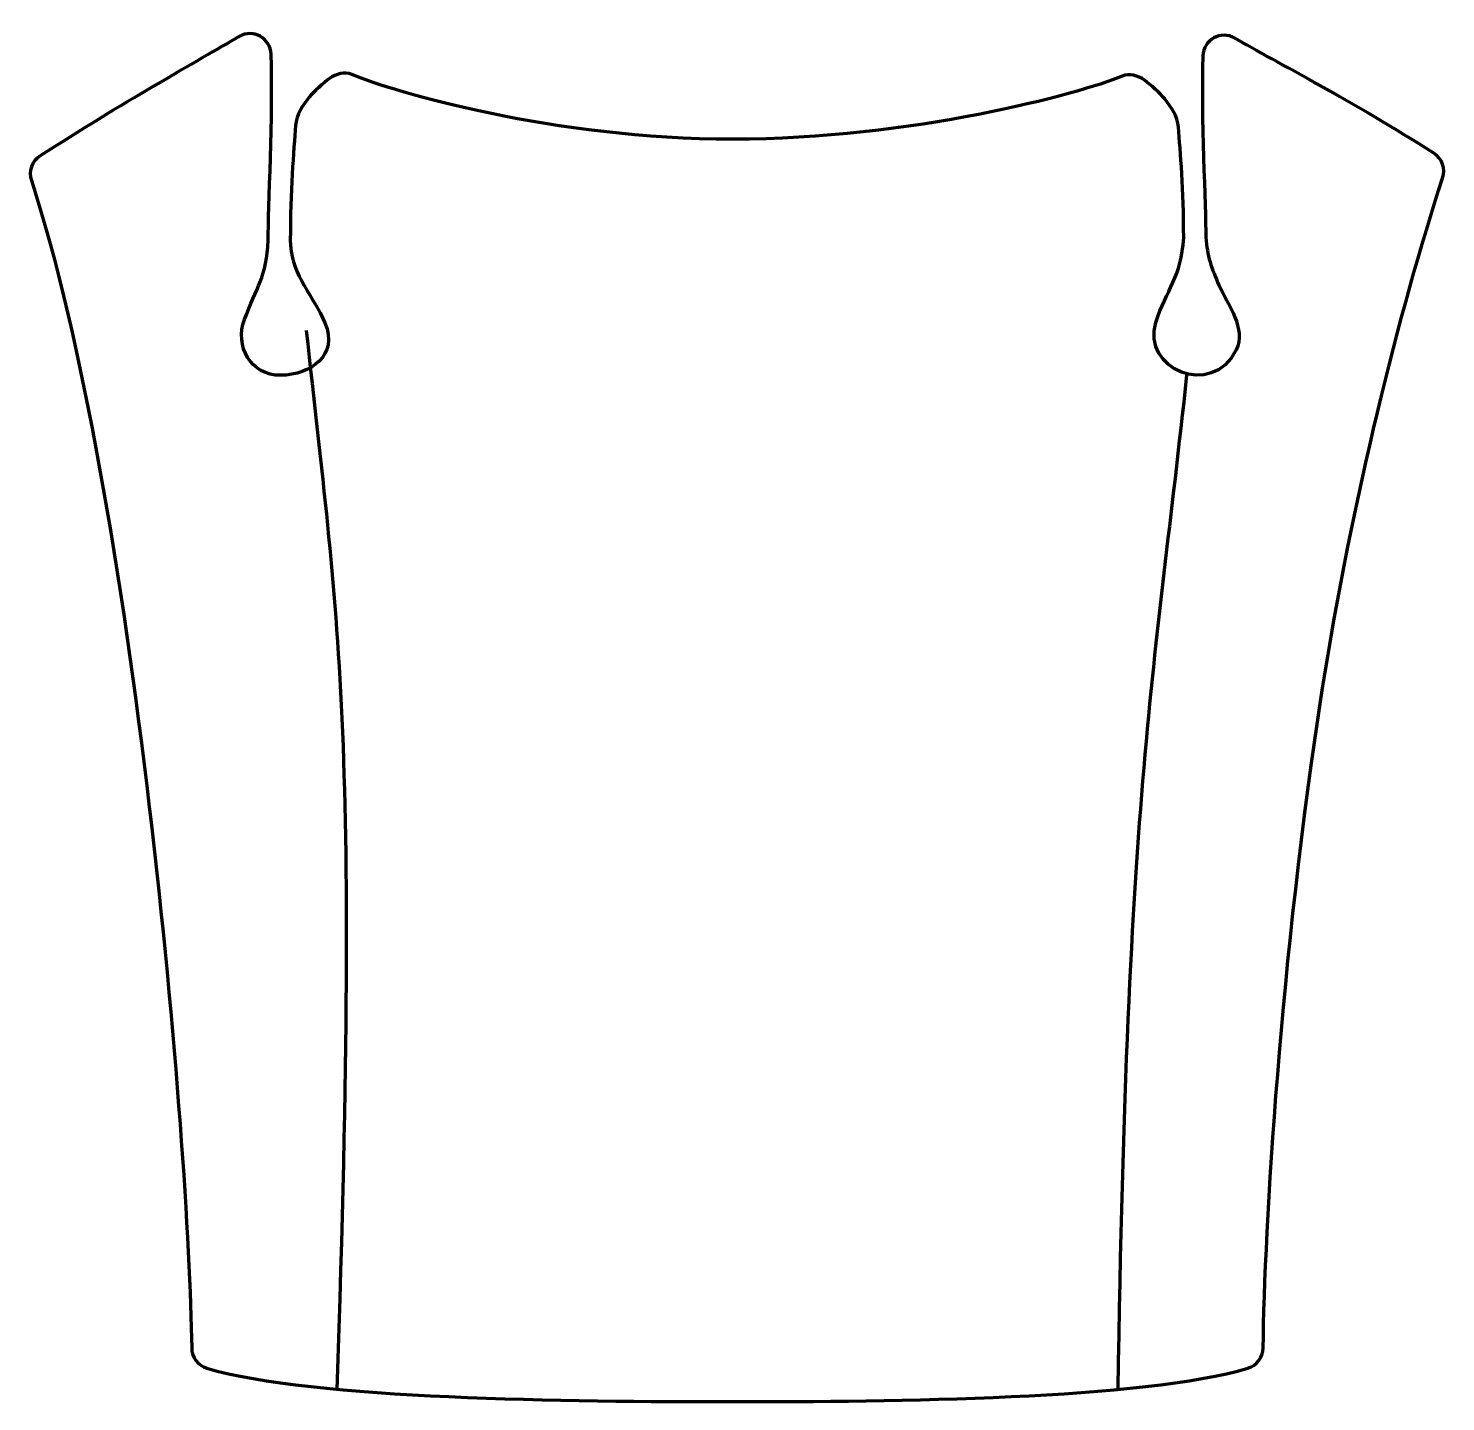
# Model space of a CAD drawing. Header units: millimetres. Extents: x -491 to -159, y 368 to 690.
import ezdxf

# ---------------------------------------------------------------- set-up
doc = ezdxf.new("R2010")
doc.units = ezdxf.units.MM
doc.header["$MEASUREMENT"] = 0
doc.layers.add('layer 1', color=7, linetype='Continuous')
doc.layers.add('layer 2', color=7, linetype='Continuous')

msp = doc.modelspace()

# ---------------------------------------------------------------- linework, layer by layer
at = {"layer": 'layer 1', "color": 12, "lineweight": 200}
msp.add_open_spline([(-326.2227, 664.2437), (-284.3649, 664.2437), (-244.8834, 674.8666), (-234.9157, 679.0364), (-234.9157, 679.0364), (-233.1169, 679.7889), (-231.2108, 679.2181), (-229.617, 678.0899), (-229.617, 678.0899), (-228.2732, 677.1381), (-225.8878, 674.9819), (-224.9088, 673.7264), (-224.9088, 673.7264), (-223.3509, 671.7286), (-221.9105, 669.6462), (-221.7105, 667.1136), (-221.7105, 667.1136), (-221.2431, 661.1816), (-220.4522, 652.479), (-220.4522, 641.1689), (-220.4522, 641.1689), (-220.949, 631.8427), (-224.5075, 629.0743), (-226.9894, 621.2498), (-226.9894, 621.2498), (-230.418, 610.4411), (-213.8512, 603.2157), (-208.173, 614.8322), (-208.173, 614.8322), (-205.7326, 619.8245), (-210.065, 625.2765), (-212.1832, 630.0447), (-212.1832, 630.0447), (-213.882, 633.8688), (-214.9777, 636.9725), (-215.2727, 641.1844), (-215.2727, 641.1844), (-215.2727, 648.2954), (-216.4206, 669.9704), (-215.9684, 683.7827), (-215.9684, 683.7827), (-215.8435, 687.587), (-211.7322, 689.8766), (-208.4641, 687.9652), (-208.4641, 687.9652), (-198.9853, 682.4213), (-180.3473, 672.9274), (-161.7792, 660.9544), (-161.7792, 660.9544), (-159.8615, 659.7176), (-159.0124, 657.3318), (-159.7197, 655.1516), (-159.7197, 655.1516), (-169.8088, 624.0613), (-180.9784, 579.6893), (-187.9433, 534.9927), (-187.9433, 534.9927), (-197.7252, 472.2201), (-201.4498, 408.8076), (-201.8184, 380.6471), (-201.8184, 380.6471), (-201.847, 378.4461), (-203.2931, 376.5143), (-205.3896, 375.8931), (-205.3896, 375.8931), (-230.0163, 368.5948), (-288.5598, 368.0505), (-326.2227, 368.0505), (-326.2227, 368.0505), (-363.8859, 368.0505), (-424.9291, 368.5948), (-449.5558, 375.8931), (-449.5558, 375.8931), (-451.6524, 376.5143), (-453.0981, 378.4461), (-453.127, 380.6471), (-453.127, 380.6471), (-453.7585, 428.8591), (-466.4669, 579.793), (-490.7257, 654.5473), (-490.7257, 654.5473), (-491.433, 656.7275), (-490.5839, 659.1133), (-488.6658, 660.3498), (-488.6658, 660.3498), (-470.0981, 672.3227), (-451.4601, 682.8189), (-441.9813, 688.3628), (-441.9813, 688.3628), (-438.7136, 690.2742), (-434.6019, 687.9846), (-434.477, 684.1803), (-434.477, 684.1803), (-434.0248, 670.368), (-435.1727, 647.6911), (-435.1727, 640.5801), (-435.1727, 640.5801), (-435.5724, 632.012), (-437.925, 629.3531), (-440.7511, 621.9433), (-440.7511, 621.9433), (-443.0837, 615.8271), (-439.2839, 608.7657), (-432.2329, 608.865), (-432.2329, 608.865), (-425.2696, 608.963), (-418.5859, 613.5586), (-421.8725, 621.1777), (-421.8725, 621.1777), (-424.6635, 627.6482), (-429.3918, 631.9337), (-429.9097, 639.3655), (-429.9097, 639.3655), (-429.9097, 639.3655), (-429.9932, 640.5642), (-429.9932, 640.5642), (-429.9932, 640.5642), (-429.9932, 651.8743), (-429.2023, 661.5792), (-428.7349, 667.5112), (-428.7349, 667.5112), (-428.5352, 670.0434), (-427.0948, 672.1259), (-425.537, 674.124), (-425.537, 674.124), (-424.5576, 675.3795), (-422.1725, 677.5357), (-420.8284, 678.4875), (-420.8284, 678.4875), (-419.2349, 679.6157), (-417.3285, 680.1865), (-415.5297, 679.434), (-415.5297, 679.434), (-405.5623, 675.2642), (-368.0807, 664.2437), (-326.2227, 664.2437)], degree=3, knots=[0, 0, 0, 0, 0.02857143, 0.02857143, 0.02857143, 0.02857143, 0.05714286, 0.05714286, 0.05714286, 0.05714286, 0.08571429, 0.08571429, 0.08571429, 0.08571429, 0.11428571, 0.11428571, 0.11428571, 0.11428571, 0.14285714, 0.14285714, 0.14285714, 0.14285714, 0.17142857, 0.17142857, 0.17142857, 0.17142857, 0.2, 0.2, 0.2, 0.2, 0.22857143, 0.22857143, 0.22857143, 0.22857143, 0.25714286, 0.25714286, 0.25714286, 0.25714286, 0.28571429, 0.28571429, 0.28571429, 0.28571429, 0.31428571, 0.31428571, 0.31428571, 0.31428571, 0.34285714, 0.34285714, 0.34285714, 0.34285714, 0.37142857, 0.37142857, 0.37142857, 0.37142857, 0.4, 0.4, 0.4, 0.4, 0.42857143, 0.42857143, 0.42857143, 0.42857143, 0.45714286, 0.45714286, 0.45714286, 0.45714286, 0.48571429, 0.48571429, 0.48571429, 0.48571429, 0.51428571, 0.51428571, 0.51428571, 0.51428571, 0.54285714, 0.54285714, 0.54285714, 0.54285714, 0.57142857, 0.57142857, 0.57142857, 0.57142857, 0.6, 0.6, 0.6, 0.6, 0.62857143, 0.62857143, 0.62857143, 0.62857143, 0.65714286, 0.65714286, 0.65714286, 0.65714286, 0.68571429, 0.68571429, 0.68571429, 0.68571429, 0.71428571, 0.71428571, 0.71428571, 0.71428571, 0.74285714, 0.74285714, 0.74285714, 0.74285714, 0.77142857, 0.77142857, 0.77142857, 0.77142857, 0.8, 0.8, 0.8, 0.8, 0.82857143, 0.82857143, 0.82857143, 0.82857143, 0.85714286, 0.85714286, 0.85714286, 0.85714286, 0.88571429, 0.88571429, 0.88571429, 0.88571429, 0.91428571, 0.91428571, 0.91428571, 0.91428571, 0.94285714, 0.94285714, 0.94285714, 0.94285714, 1, 1, 1, 1], dxfattribs=at)
at = {"layer": 'layer 2', "color": 142, "lineweight": 200}
for points in [[(-426.2449, 619.483), (-418.8616, 550.5248), (-413.7749, 528.2363), (-419.0503, 370.9087)], [(-219.7618, 608.9508), (-227.1451, 539.9926), (-233.829, 511.4727), (-235.8952, 370.9088)]]:
    msp.add_open_spline(points, degree=3, dxfattribs=at)

doc.saveas('drawing.dxf')
